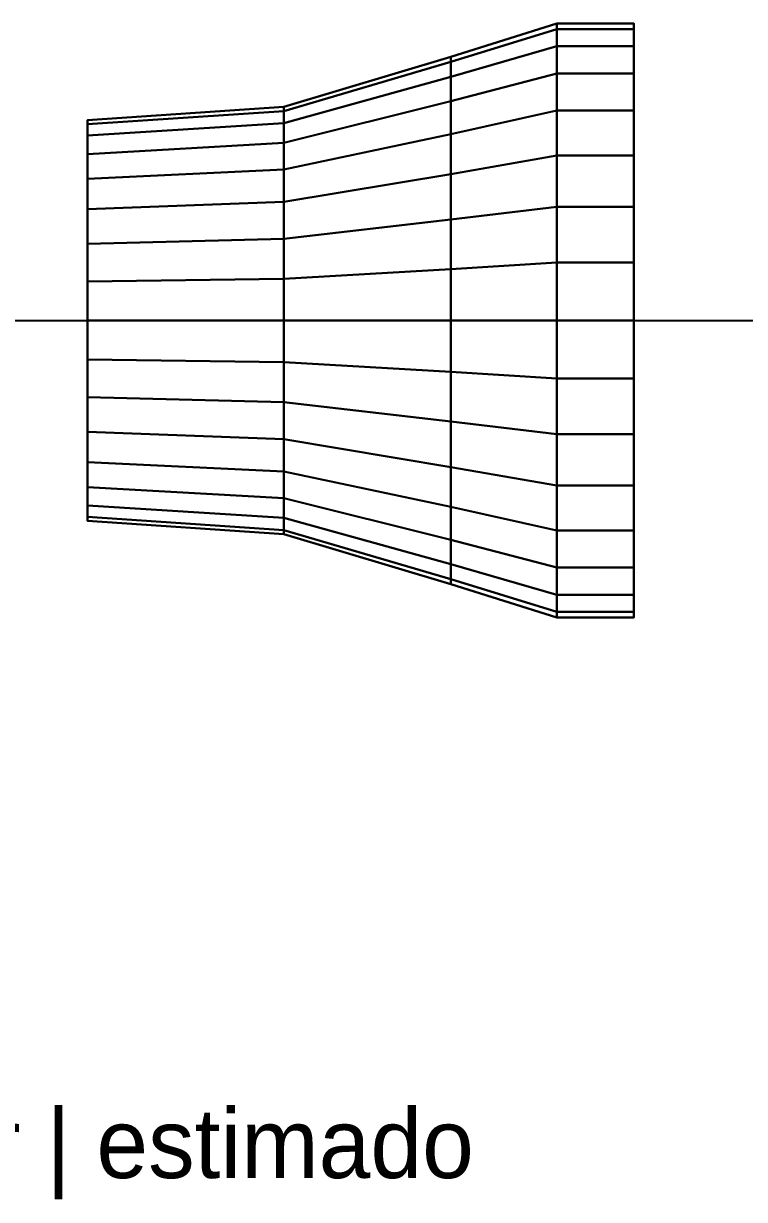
# Model space of a CAD drawing. Header units: millimetres. Extents: x -2320 to 254, y -190 to 100.
# Drawn here: x -907.8 to -752.3, y -189.6 to 64.1 of the extents above; entities that cross this region are included whole.
import ezdxf

# ---------------------------------------------------------------- set-up
doc = ezdxf.new("R2010")
doc.units = ezdxf.units.MM
doc.layers.add('ADAPTADOR_EST', color=4, linetype='CONTINUOUS')
doc.layers.add('GUIA', color=7, linetype='CONTINUOUS')

msp = doc.modelspace()

# ---------------------------------------------------------------- linework, layer by layer
at = {"layer": 'ADAPTADOR_EST'}
for points in [[(-815.62424, 56.88, 133), (-815.62424, 55.78707, 143.50828), (-792.75758, 62.84872, 144.83844), (-792.75758, 64.08, 133)], [(-815.62424, 55.78707, 123.23898), (-815.62424, 56.88, 133), (-792.75758, 64.08, 133), (-792.75758, 62.84872, 122.00341)], [(-792.75758, 64.08, 133), (-792.75758, 62.84872, 144.83844), (-776.12727, 62.84872, 144.83844), (-776.12727, 64.08, 133)], [(-792.75758, 62.84872, 122.00341), (-792.75758, 64.08, 133), (-776.12727, 64.08, 133), (-776.12727, 62.84872, 122.00341)], [(-776.12727, 0, 133), (-776.12727, 64.08, 133), (-776.12727, 62.84872, 144.83844)], [(-776.12727, 0, 133), (-776.12727, 62.84872, 122.00341), (-776.12727, 64.08, 133)], [(-815.62424, 55.78707, 143.50828), (-815.62424, 52.55027, 153.61272), (-792.75758, 59.2022, 156.22193), (-792.75758, 62.84872, 144.83844)], [(-815.62424, 52.55027, 113.85307), (-815.62424, 55.78707, 123.23898), (-792.75758, 62.84872, 122.00341), (-792.75758, 59.2022, 111.42941)], [(-792.75758, 62.84872, 144.83844), (-792.75758, 59.2022, 156.22193), (-776.12727, 59.2022, 156.22193), (-776.12727, 62.84872, 144.83844)], [(-792.75758, 59.2022, 111.42941), (-792.75758, 62.84872, 122.00341), (-776.12727, 62.84872, 122.00341), (-776.12727, 59.2022, 111.42941)], [(-776.12727, 0, 133), (-776.12727, 62.84872, 144.83844), (-776.12727, 59.2022, 156.22193)], [(-776.12727, 0, 133), (-776.12727, 59.2022, 111.42941), (-776.12727, 62.84872, 122.00341)], [(-815.62424, 52.55027, 153.61272), (-815.62424, 47.29399, 162.92503), (-792.75758, 53.28058, 166.71301), (-792.75758, 59.2022, 156.22193)], [(-815.62424, 47.29399, 105.20297), (-815.62424, 52.55027, 113.85307), (-792.75758, 59.2022, 111.42941), (-792.75758, 53.28058, 101.68436)], [(-792.75758, 59.2022, 156.22193), (-792.75758, 53.28058, 166.71301), (-776.12727, 53.28058, 166.71301), (-776.12727, 59.2022, 156.22193)], [(-792.75758, 53.28058, 101.68436), (-792.75758, 59.2022, 111.42941), (-776.12727, 59.2022, 111.42941), (-776.12727, 53.28058, 101.68436)], [(-776.12727, 0, 133), (-776.12727, 59.2022, 156.22193), (-776.12727, 53.28058, 166.71301)], [(-776.12727, 0, 133), (-776.12727, 53.28058, 101.68436), (-776.12727, 59.2022, 111.42941)], [(-851.65657, 46.08, 133), (-851.65657, 45.19459, 141.51303), (-815.62424, 55.78707, 143.50828), (-815.62424, 56.88, 133)], [(-851.65657, 45.19459, 125.09234), (-851.65657, 46.08, 133), (-815.62424, 56.88, 133), (-815.62424, 55.78707, 123.23898)], [(-851.65657, 45.19459, 141.51303), (-851.65657, 42.57237, 149.69891), (-815.62424, 52.55027, 153.61272), (-815.62424, 55.78707, 143.50828)], [(-851.65657, 42.57237, 117.48856), (-851.65657, 45.19459, 125.09234), (-815.62424, 55.78707, 123.23898), (-815.62424, 52.55027, 113.85307)], [(-815.62424, 47.29399, 162.92503), (-815.62424, 40.22024, 171.08735), (-792.75758, 45.3114, 175.90852), (-792.75758, 53.28058, 166.71301)], [(-815.62424, 40.22024, 97.62109), (-815.62424, 47.29399, 105.20297), (-792.75758, 53.28058, 101.68436), (-792.75758, 45.3114, 93.14275)], [(-792.75758, 53.28058, 166.71301), (-792.75758, 45.3114, 175.90852), (-776.12727, 45.3114, 175.90852), (-776.12727, 53.28058, 166.71301)], [(-792.75758, 45.3114, 93.14275), (-792.75758, 53.28058, 101.68436), (-776.12727, 53.28058, 101.68436), (-776.12727, 45.3114, 93.14275)], [(-776.12727, 0, 133), (-776.12727, 53.28058, 166.71301), (-776.12727, 45.3114, 175.90852)], [(-776.12727, 0, 133), (-776.12727, 45.3114, 93.14275), (-776.12727, 53.28058, 101.68436)], [(-851.65657, 42.57237, 149.69891), (-851.65657, 38.31412, 157.24306), (-815.62424, 47.29399, 162.92503), (-815.62424, 52.55027, 153.61272)], [(-851.65657, 38.31412, 110.48089), (-851.65657, 42.57237, 117.48856), (-815.62424, 52.55027, 113.85307), (-815.62424, 47.29399, 105.20297)], [(-893.92525, 43.2, 133), (-893.92525, 42.36993, 140.98097), (-851.65657, 45.19459, 141.51303), (-851.65657, 46.08, 133)], [(-893.92525, 42.36993, 125.58657), (-893.92525, 43.2, 133), (-851.65657, 46.08, 133), (-851.65657, 45.19459, 125.09234)], [(-851.65657, 38.31412, 157.24306), (-851.65657, 32.58348, 163.85557), (-815.62424, 40.22024, 171.08735), (-815.62424, 47.29399, 162.92503)], [(-851.65657, 32.58348, 104.33861), (-851.65657, 38.31412, 110.48089), (-815.62424, 47.29399, 105.20297), (-815.62424, 40.22024, 97.62109)], [(-893.92525, 42.36993, 140.98097), (-893.92525, 39.91159, 148.65523), (-851.65657, 42.57237, 149.69891), (-851.65657, 45.19459, 141.51303)], [(-893.92525, 39.91159, 118.45803), (-893.92525, 42.36993, 125.58657), (-851.65657, 45.19459, 125.09234), (-851.65657, 42.57237, 117.48856)], [(-893.92525, 0, 133), (-893.92525, 42.36993, 140.98097), (-893.92525, 43.2, 133)], [(-893.92525, 0, 133), (-893.92525, 43.2, 133), (-893.92525, 42.36993, 125.58657)], [(-815.62424, 40.22024, 171.08735), (-815.62424, 31.60084, 177.78598), (-792.75758, 35.60094, 183.45509), (-792.75758, 45.3114, 175.90852)], [(-815.62424, 31.60084, 91.3988), (-815.62424, 40.22024, 97.62109), (-792.75758, 45.3114, 93.14275), (-792.75758, 35.60094, 86.13283)], [(-792.75758, 45.3114, 175.90852), (-792.75758, 35.60094, 183.45509), (-776.12727, 35.60094, 183.45509), (-776.12727, 45.3114, 175.90852)], [(-792.75758, 35.60094, 86.13283), (-792.75758, 45.3114, 93.14275), (-776.12727, 45.3114, 93.14275), (-776.12727, 35.60094, 86.13283)], [(-776.12727, 0, 133), (-776.12727, 45.3114, 175.90852), (-776.12727, 35.60094, 183.45509)], [(-776.12727, 0, 133), (-776.12727, 35.60094, 86.13283), (-776.12727, 45.3114, 93.14275)], [(-893.92525, 39.91159, 148.65523), (-893.92525, 35.91949, 155.72787), (-851.65657, 38.31412, 157.24306), (-851.65657, 42.57237, 149.69891)], [(-893.92525, 35.91949, 111.88833), (-893.92525, 39.91159, 118.45803), (-851.65657, 42.57237, 117.48856), (-851.65657, 38.31412, 110.48089)], [(-893.92525, 0, 133), (-893.92525, 39.91159, 148.65523), (-893.92525, 42.36993, 140.98097)], [(-893.92525, 0, 133), (-893.92525, 42.36993, 125.58657), (-893.92525, 39.91159, 118.45803)], [(-893.92525, 0, 133), (-893.92525, 35.91949, 155.72787), (-893.92525, 39.91159, 148.65523)], [(-893.92525, 0, 133), (-893.92525, 39.91159, 118.45803), (-893.92525, 35.91949, 111.88833)], [(-893.92525, 35.91949, 155.72787), (-893.92525, 30.54702, 161.9271), (-851.65657, 32.58348, 163.85557), (-851.65657, 38.31412, 157.24306)], [(-893.92525, 30.54702, 106.12994), (-893.92525, 35.91949, 111.88833), (-851.65657, 38.31412, 110.48089), (-851.65657, 32.58348, 104.33861)], [(-851.65657, 32.58348, 163.85557), (-851.65657, 25.60067, 169.28231), (-815.62424, 31.60084, 177.78598), (-815.62424, 40.22024, 171.08735)], [(-851.65657, 25.60067, 99.29776), (-851.65657, 32.58348, 104.33861), (-815.62424, 40.22024, 97.62109), (-815.62424, 31.60084, 91.3988)], [(-893.92525, 0, 133), (-893.92525, 30.54702, 161.9271), (-893.92525, 35.91949, 155.72787)], [(-893.92525, 0, 133), (-893.92525, 35.91949, 111.88833), (-893.92525, 30.54702, 106.12994)], [(-815.62424, 31.60084, 177.78598), (-815.62424, 21.76703, 182.76351), (-792.75758, 24.52236, 189.06269), (-792.75758, 35.60094, 183.45509)], [(-815.62424, 21.76703, 86.77523), (-815.62424, 31.60084, 91.3988), (-792.75758, 35.60094, 86.13283), (-792.75758, 24.52236, 80.92399)], [(-792.75758, 35.60094, 183.45509), (-792.75758, 24.52236, 189.06269), (-776.12727, 24.52236, 189.06269), (-776.12727, 35.60094, 183.45509)], [(-792.75758, 24.52236, 80.92399), (-792.75758, 35.60094, 86.13283), (-776.12727, 35.60094, 86.13283), (-776.12727, 24.52236, 80.92399)], [(-776.12727, 0, 133), (-776.12727, 35.60094, 183.45509), (-776.12727, 24.52236, 189.06269)], [(-776.12727, 0, 133), (-776.12727, 24.52236, 80.92399), (-776.12727, 35.60094, 86.13283)], [(-893.92525, 30.54702, 161.9271), (-893.92525, 24.00063, 167.01467), (-851.65657, 25.60067, 169.28231), (-851.65657, 32.58348, 163.85557)], [(-893.92525, 24.00063, 101.40415), (-893.92525, 30.54702, 106.12994), (-851.65657, 32.58348, 104.33861), (-851.65657, 25.60067, 99.29776)], [(-893.92525, 0, 133), (-893.92525, 24.00063, 167.01467), (-893.92525, 30.54702, 161.9271)], [(-893.92525, 0, 133), (-893.92525, 30.54702, 106.12994), (-893.92525, 24.00063, 101.40415)], [(-851.65657, 25.60067, 169.28231), (-851.65657, 17.63405, 173.31474), (-815.62424, 21.76703, 182.76351), (-815.62424, 31.60084, 177.78598)], [(-851.65657, 17.63405, 95.55208), (-851.65657, 25.60067, 99.29776), (-815.62424, 31.60084, 91.3988), (-815.62424, 21.76703, 86.77523)], [(-893.92525, 24.00063, 167.01467), (-893.92525, 16.53193, 170.79507), (-851.65657, 17.63405, 173.31474), (-851.65657, 25.60067, 169.28231)], [(-893.92525, 16.53193, 97.89258), (-893.92525, 24.00063, 101.40415), (-851.65657, 25.60067, 99.29776), (-851.65657, 17.63405, 95.55208)], [(-893.92525, 0, 133), (-893.92525, 16.53193, 170.79507), (-893.92525, 24.00063, 167.01467)], [(-893.92525, 0, 133), (-893.92525, 24.00063, 101.40415), (-893.92525, 16.53193, 97.89258)], [(-815.62424, 21.76703, 182.76351), (-815.62424, 11.09674, 185.82866), (-792.75758, 12.50139, 192.51583), (-792.75758, 24.52236, 189.06269)], [(-815.62424, 11.09674, 83.92804), (-815.62424, 21.76703, 86.77523), (-792.75758, 24.52236, 80.92399), (-792.75758, 12.50139, 77.7164)], [(-792.75758, 24.52236, 189.06269), (-792.75758, 12.50139, 192.51583), (-776.12727, 12.50139, 192.51583), (-776.12727, 24.52236, 189.06269)], [(-792.75758, 12.50139, 77.7164), (-792.75758, 24.52236, 80.92399), (-776.12727, 24.52236, 80.92399), (-776.12727, 12.50139, 77.7164)], [(-776.12727, 0, 133), (-776.12727, 24.52236, 189.06269), (-776.12727, 12.50139, 192.51583)], [(-776.12727, 0, 133), (-776.12727, 12.50139, 77.7164), (-776.12727, 24.52236, 80.92399)], [(-851.65657, 17.63405, 173.31474), (-851.65657, 8.98976, 175.7979), (-815.62424, 11.09674, 185.82866), (-815.62424, 21.76703, 182.76351)], [(-851.65657, 8.98976, 93.2455), (-851.65657, 17.63405, 95.55208), (-815.62424, 21.76703, 86.77523), (-815.62424, 11.09674, 83.92804)], [(-893.92525, 16.53193, 170.79507), (-893.92525, 8.4279, 173.12304), (-851.65657, 8.98976, 175.7979), (-851.65657, 17.63405, 173.31474)], [(-893.92525, 8.4279, 95.73016), (-893.92525, 16.53193, 97.89258), (-851.65657, 17.63405, 95.55208), (-851.65657, 8.98976, 93.2455)], [(-893.92525, 0, 133), (-893.92525, 8.4279, 173.12304), (-893.92525, 16.53193, 170.79507)], [(-893.92525, 0, 133), (-893.92525, 16.53193, 97.89258), (-893.92525, 8.4279, 95.73016)], [(-851.65657, 8.98976, 175.7979), (-851.65657, 0, 176.63636), (-815.62424, 0, 186.86364), (-815.62424, 11.09674, 185.82866)], [(-851.65657, 0, 92.46667), (-851.65657, 8.98976, 93.2455), (-815.62424, 11.09674, 83.92804), (-815.62424, 0, 82.96667)], [(-815.62424, 11.09674, 185.82866), (-815.62424, 0, 186.86364), (-792.75758, 0, 193.68182), (-792.75758, 12.50139, 192.51583)], [(-815.62424, 0, 82.96667), (-815.62424, 11.09674, 83.92804), (-792.75758, 12.50139, 77.7164), (-792.75758, 0, 76.63333)], [(-792.75758, 12.50139, 192.51583), (-792.75758, 0, 193.68182), (-776.12727, 0, 193.68182), (-776.12727, 12.50139, 192.51583)], [(-792.75758, 0, 76.63333), (-792.75758, 12.50139, 77.7164), (-776.12727, 12.50139, 77.7164), (-776.12727, 0, 76.63333)], [(-776.12727, 0, 133), (-776.12727, 12.50139, 192.51583), (-776.12727, 0, 193.68182)], [(-776.12727, 0, 133), (-776.12727, 0, 76.63333), (-776.12727, 12.50139, 77.7164)], [(-893.92525, 8.4279, 173.12304), (-893.92525, 0, 173.90909), (-851.65657, 0, 176.63636), (-851.65657, 8.98976, 175.7979)], [(-893.92525, 0, 95), (-893.92525, 8.4279, 95.73016), (-851.65657, 8.98976, 93.2455), (-851.65657, 0, 92.46667)], [(-893.92525, 0, 133), (-893.92525, 0, 173.90909), (-893.92525, 8.4279, 173.12304)], [(-893.92525, 0, 133), (-893.92525, 8.4279, 95.73016), (-893.92525, 0, 95)], [(-893.92525, 0, 173.90909), (-893.92525, -8.4279, 173.12304), (-851.65657, -8.98976, 175.7979), (-851.65657, 0, 176.63636)], [(-893.92525, 0, 133), (-893.92525, -8.4279, 173.12304), (-893.92525, 0, 173.90909)], [(-893.92525, 0, 133), (-893.92525, -16.53193, 170.79507), (-893.92525, -8.4279, 173.12304)], [(-893.92525, 0, 133), (-893.92525, -24.00063, 167.01467), (-893.92525, -16.53193, 170.79507)], [(-893.92525, 0, 133), (-893.92525, -30.54702, 161.9271), (-893.92525, -24.00063, 167.01467)], [(-893.92525, 0, 133), (-893.92525, -35.91949, 155.72787), (-893.92525, -30.54702, 161.9271)], [(-893.92525, 0, 133), (-893.92525, -39.91159, 148.65523), (-893.92525, -35.91949, 155.72787)], [(-893.92525, 0, 133), (-893.92525, -42.36993, 140.98097), (-893.92525, -39.91159, 148.65523)], [(-893.92525, 0, 133), (-893.92525, -43.2, 133), (-893.92525, -42.36993, 140.98097)], [(-893.92525, 0, 133), (-893.92525, -42.36993, 125.58657), (-893.92525, -43.2, 133)], [(-893.92525, 0, 133), (-893.92525, -39.91159, 118.45803), (-893.92525, -42.36993, 125.58657)], [(-893.92525, 0, 133), (-893.92525, -35.91949, 111.88833), (-893.92525, -39.91159, 118.45803)], [(-893.92525, 0, 133), (-893.92525, -30.54702, 106.12994), (-893.92525, -35.91949, 111.88833)], [(-893.92525, 0, 133), (-893.92525, -24.00063, 101.40415), (-893.92525, -30.54702, 106.12994)], [(-893.92525, 0, 133), (-893.92525, -16.53193, 97.89258), (-893.92525, -24.00063, 101.40415)], [(-893.92525, 0, 133), (-893.92525, -8.4279, 95.73016), (-893.92525, -16.53193, 97.89258)], [(-893.92525, -8.4279, 95.73016), (-893.92525, 0, 95), (-851.65657, 0, 92.46667), (-851.65657, -8.98976, 93.2455)], [(-893.92525, 0, 133), (-893.92525, 0, 95), (-893.92525, -8.4279, 95.73016)], [(-851.65657, 0, 176.63636), (-851.65657, -8.98976, 175.7979), (-815.62424, -11.09674, 185.82866), (-815.62424, 0, 186.86364)], [(-851.65657, -8.98976, 93.2455), (-851.65657, 0, 92.46667), (-815.62424, 0, 82.96667), (-815.62424, -11.09674, 83.92804)], [(-815.62424, 0, 186.86364), (-815.62424, -11.09674, 185.82866), (-792.75758, -12.50139, 192.51583), (-792.75758, 0, 193.68182)], [(-815.62424, -11.09674, 83.92804), (-815.62424, 0, 82.96667), (-792.75758, 0, 76.63333), (-792.75758, -12.50139, 77.7164)], [(-792.75758, 0, 193.68182), (-792.75758, -12.50139, 192.51583), (-776.12727, -12.50139, 192.51583), (-776.12727, 0, 193.68182)], [(-792.75758, -12.50139, 77.7164), (-792.75758, 0, 76.63333), (-776.12727, 0, 76.63333), (-776.12727, -12.50139, 77.7164)], [(-776.12727, 0, 133), (-776.12727, 0, 193.68182), (-776.12727, -12.50139, 192.51583)], [(-776.12727, 0, 133), (-776.12727, -12.50139, 192.51583), (-776.12727, -24.52236, 189.06269)], [(-776.12727, 0, 133), (-776.12727, -24.52236, 189.06269), (-776.12727, -35.60094, 183.45509)], [(-776.12727, 0, 133), (-776.12727, -35.60094, 183.45509), (-776.12727, -45.3114, 175.90852)], [(-776.12727, 0, 133), (-776.12727, -45.3114, 175.90852), (-776.12727, -53.28058, 166.71301)], [(-776.12727, 0, 133), (-776.12727, -53.28058, 166.71301), (-776.12727, -59.2022, 156.22193)], [(-776.12727, 0, 133), (-776.12727, -59.2022, 156.22193), (-776.12727, -62.84872, 144.83844)], [(-776.12727, 0, 133), (-776.12727, -62.84872, 144.83844), (-776.12727, -64.08, 133)], [(-776.12727, 0, 133), (-776.12727, -64.08, 133), (-776.12727, -62.84872, 122.00341)], [(-776.12727, 0, 133), (-776.12727, -62.84872, 122.00341), (-776.12727, -59.2022, 111.42941)], [(-776.12727, 0, 133), (-776.12727, -59.2022, 111.42941), (-776.12727, -53.28058, 101.68436)], [(-776.12727, 0, 133), (-776.12727, -53.28058, 101.68436), (-776.12727, -45.3114, 93.14275)], [(-776.12727, 0, 133), (-776.12727, -45.3114, 93.14275), (-776.12727, -35.60094, 86.13283)], [(-776.12727, 0, 133), (-776.12727, -35.60094, 86.13283), (-776.12727, -24.52236, 80.92399)], [(-776.12727, 0, 133), (-776.12727, -24.52236, 80.92399), (-776.12727, -12.50139, 77.7164)], [(-776.12727, 0, 133), (-776.12727, -12.50139, 77.7164), (-776.12727, 0, 76.63333)], [(-893.92525, -8.4279, 173.12304), (-893.92525, -16.53193, 170.79507), (-851.65657, -17.63405, 173.31474), (-851.65657, -8.98976, 175.7979)], [(-893.92525, -16.53193, 97.89258), (-893.92525, -8.4279, 95.73016), (-851.65657, -8.98976, 93.2455), (-851.65657, -17.63405, 95.55208)], [(-851.65657, -8.98976, 175.7979), (-851.65657, -17.63405, 173.31474), (-815.62424, -21.76703, 182.76351), (-815.62424, -11.09674, 185.82866)], [(-851.65657, -17.63405, 95.55208), (-851.65657, -8.98976, 93.2455), (-815.62424, -11.09674, 83.92804), (-815.62424, -21.76703, 86.77523)], [(-815.62424, -11.09674, 185.82866), (-815.62424, -21.76703, 182.76351), (-792.75758, -24.52236, 189.06269), (-792.75758, -12.50139, 192.51583)], [(-815.62424, -21.76703, 86.77523), (-815.62424, -11.09674, 83.92804), (-792.75758, -12.50139, 77.7164), (-792.75758, -24.52236, 80.92399)], [(-792.75758, -12.50139, 192.51583), (-792.75758, -24.52236, 189.06269), (-776.12727, -24.52236, 189.06269), (-776.12727, -12.50139, 192.51583)], [(-792.75758, -24.52236, 80.92399), (-792.75758, -12.50139, 77.7164), (-776.12727, -12.50139, 77.7164), (-776.12727, -24.52236, 80.92399)], [(-893.92525, -16.53193, 170.79507), (-893.92525, -24.00063, 167.01467), (-851.65657, -25.60067, 169.28231), (-851.65657, -17.63405, 173.31474)], [(-893.92525, -24.00063, 101.40415), (-893.92525, -16.53193, 97.89258), (-851.65657, -17.63405, 95.55208), (-851.65657, -25.60067, 99.29776)], [(-851.65657, -17.63405, 173.31474), (-851.65657, -25.60067, 169.28231), (-815.62424, -31.60084, 177.78598), (-815.62424, -21.76703, 182.76351)], [(-851.65657, -25.60067, 99.29776), (-851.65657, -17.63405, 95.55208), (-815.62424, -21.76703, 86.77523), (-815.62424, -31.60084, 91.3988)], [(-815.62424, -21.76703, 182.76351), (-815.62424, -31.60084, 177.78598), (-792.75758, -35.60094, 183.45509), (-792.75758, -24.52236, 189.06269)], [(-815.62424, -31.60084, 91.3988), (-815.62424, -21.76703, 86.77523), (-792.75758, -24.52236, 80.92399), (-792.75758, -35.60094, 86.13283)], [(-893.92525, -24.00063, 167.01467), (-893.92525, -30.54702, 161.9271), (-851.65657, -32.58348, 163.85557), (-851.65657, -25.60067, 169.28231)], [(-893.92525, -30.54702, 106.12994), (-893.92525, -24.00063, 101.40415), (-851.65657, -25.60067, 99.29776), (-851.65657, -32.58348, 104.33861)], [(-792.75758, -24.52236, 189.06269), (-792.75758, -35.60094, 183.45509), (-776.12727, -35.60094, 183.45509), (-776.12727, -24.52236, 189.06269)], [(-792.75758, -35.60094, 86.13283), (-792.75758, -24.52236, 80.92399), (-776.12727, -24.52236, 80.92399), (-776.12727, -35.60094, 86.13283)], [(-851.65657, -25.60067, 169.28231), (-851.65657, -32.58348, 163.85557), (-815.62424, -40.22024, 171.08735), (-815.62424, -31.60084, 177.78598)], [(-851.65657, -32.58348, 104.33861), (-851.65657, -25.60067, 99.29776), (-815.62424, -31.60084, 91.3988), (-815.62424, -40.22024, 97.62109)], [(-893.92525, -30.54702, 161.9271), (-893.92525, -35.91949, 155.72787), (-851.65657, -38.31412, 157.24306), (-851.65657, -32.58348, 163.85557)], [(-893.92525, -35.91949, 111.88833), (-893.92525, -30.54702, 106.12994), (-851.65657, -32.58348, 104.33861), (-851.65657, -38.31412, 110.48089)], [(-851.65657, -32.58348, 163.85557), (-851.65657, -38.31412, 157.24306), (-815.62424, -47.29399, 162.92503), (-815.62424, -40.22024, 171.08735)], [(-851.65657, -38.31412, 110.48089), (-851.65657, -32.58348, 104.33861), (-815.62424, -40.22024, 97.62109), (-815.62424, -47.29399, 105.20297)], [(-815.62424, -31.60084, 177.78598), (-815.62424, -40.22024, 171.08735), (-792.75758, -45.3114, 175.90852), (-792.75758, -35.60094, 183.45509)], [(-815.62424, -40.22024, 97.62109), (-815.62424, -31.60084, 91.3988), (-792.75758, -35.60094, 86.13283), (-792.75758, -45.3114, 93.14275)], [(-893.92525, -35.91949, 155.72787), (-893.92525, -39.91159, 148.65523), (-851.65657, -42.57237, 149.69891), (-851.65657, -38.31412, 157.24306)], [(-893.92525, -39.91159, 118.45803), (-893.92525, -35.91949, 111.88833), (-851.65657, -38.31412, 110.48089), (-851.65657, -42.57237, 117.48856)], [(-792.75758, -35.60094, 183.45509), (-792.75758, -45.3114, 175.90852), (-776.12727, -45.3114, 175.90852), (-776.12727, -35.60094, 183.45509)], [(-792.75758, -45.3114, 93.14275), (-792.75758, -35.60094, 86.13283), (-776.12727, -35.60094, 86.13283), (-776.12727, -45.3114, 93.14275)], [(-893.92525, -39.91159, 148.65523), (-893.92525, -42.36993, 140.98097), (-851.65657, -45.19459, 141.51303), (-851.65657, -42.57237, 149.69891)], [(-893.92525, -42.36993, 125.58657), (-893.92525, -39.91159, 118.45803), (-851.65657, -42.57237, 117.48856), (-851.65657, -45.19459, 125.09234)], [(-851.65657, -38.31412, 157.24306), (-851.65657, -42.57237, 149.69891), (-815.62424, -52.55027, 153.61272), (-815.62424, -47.29399, 162.92503)], [(-851.65657, -42.57237, 117.48856), (-851.65657, -38.31412, 110.48089), (-815.62424, -47.29399, 105.20297), (-815.62424, -52.55027, 113.85307)], [(-815.62424, -40.22024, 171.08735), (-815.62424, -47.29399, 162.92503), (-792.75758, -53.28058, 166.71301), (-792.75758, -45.3114, 175.90852)], [(-815.62424, -47.29399, 105.20297), (-815.62424, -40.22024, 97.62109), (-792.75758, -45.3114, 93.14275), (-792.75758, -53.28058, 101.68436)], [(-893.92525, -42.36993, 140.98097), (-893.92525, -43.2, 133), (-851.65657, -46.08, 133), (-851.65657, -45.19459, 141.51303)], [(-893.92525, -43.2, 133), (-893.92525, -42.36993, 125.58657), (-851.65657, -45.19459, 125.09234), (-851.65657, -46.08, 133)], [(-851.65657, -42.57237, 149.69891), (-851.65657, -45.19459, 141.51303), (-815.62424, -55.78707, 143.50828), (-815.62424, -52.55027, 153.61272)], [(-851.65657, -45.19459, 125.09234), (-851.65657, -42.57237, 117.48856), (-815.62424, -52.55027, 113.85307), (-815.62424, -55.78707, 123.23898)], [(-851.65657, -45.19459, 141.51303), (-851.65657, -46.08, 133), (-815.62424, -56.88, 133), (-815.62424, -55.78707, 143.50828)], [(-851.65657, -46.08, 133), (-851.65657, -45.19459, 125.09234), (-815.62424, -55.78707, 123.23898), (-815.62424, -56.88, 133)], [(-792.75758, -45.3114, 175.90852), (-792.75758, -53.28058, 166.71301), (-776.12727, -53.28058, 166.71301), (-776.12727, -45.3114, 175.90852)], [(-792.75758, -53.28058, 101.68436), (-792.75758, -45.3114, 93.14275), (-776.12727, -45.3114, 93.14275), (-776.12727, -53.28058, 101.68436)], [(-815.62424, -47.29399, 162.92503), (-815.62424, -52.55027, 153.61272), (-792.75758, -59.2022, 156.22193), (-792.75758, -53.28058, 166.71301)], [(-815.62424, -52.55027, 113.85307), (-815.62424, -47.29399, 105.20297), (-792.75758, -53.28058, 101.68436), (-792.75758, -59.2022, 111.42941)], [(-815.62424, -52.55027, 153.61272), (-815.62424, -55.78707, 143.50828), (-792.75758, -62.84872, 144.83844), (-792.75758, -59.2022, 156.22193)], [(-815.62424, -55.78707, 123.23898), (-815.62424, -52.55027, 113.85307), (-792.75758, -59.2022, 111.42941), (-792.75758, -62.84872, 122.00341)], [(-815.62424, -55.78707, 143.50828), (-815.62424, -56.88, 133), (-792.75758, -64.08, 133), (-792.75758, -62.84872, 144.83844)], [(-815.62424, -56.88, 133), (-815.62424, -55.78707, 123.23898), (-792.75758, -62.84872, 122.00341), (-792.75758, -64.08, 133)], [(-792.75758, -53.28058, 166.71301), (-792.75758, -59.2022, 156.22193), (-776.12727, -59.2022, 156.22193), (-776.12727, -53.28058, 166.71301)], [(-792.75758, -59.2022, 111.42941), (-792.75758, -53.28058, 101.68436), (-776.12727, -53.28058, 101.68436), (-776.12727, -59.2022, 111.42941)], [(-792.75758, -59.2022, 156.22193), (-792.75758, -62.84872, 144.83844), (-776.12727, -62.84872, 144.83844), (-776.12727, -59.2022, 156.22193)], [(-792.75758, -62.84872, 122.00341), (-792.75758, -59.2022, 111.42941), (-776.12727, -59.2022, 111.42941), (-776.12727, -62.84872, 122.00341)], [(-792.75758, -62.84872, 144.83844), (-792.75758, -64.08, 133), (-776.12727, -64.08, 133), (-776.12727, -62.84872, 144.83844)], [(-792.75758, -64.08, 133), (-792.75758, -62.84872, 122.00341), (-776.12727, -62.84872, 122.00341), (-776.12727, -64.08, 133)]]:
    msp.add_3dface(points, dxfattribs=at)
at = {"layer": 'GUIA'}
msp.add_line((-2320, 0, 133), (102, 0, 133), dxfattribs=at)

# ---------------------------------------------------------------- texts
msp.add_text('108 Adaptador | estimado', height=15, dxfattribs=at).set_placement((-1040, -185))

doc.saveas('drawing.dxf')
